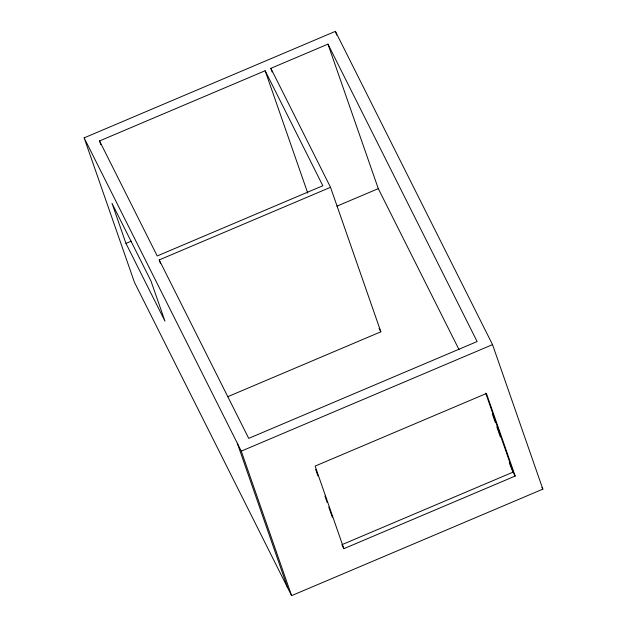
<?xml version="1.0" encoding="UTF-8"?>
<svg xmlns="http://www.w3.org/2000/svg" width="627" height="627" viewBox="0 0 627 627"><rect width="100%" height="100%" fill="white"/><g stroke="black" fill="none" stroke-linecap="round" stroke-linejoin="round"><path stroke-width="0.94" d="M84.143 137.862L335.406 31.35L492.532 344.631L542.857 489.138L291.594 595.65L134.468 282.369L84.143 137.862L241.27 451.142L291.594 595.65M99.544 140.95L265.15 70.749L322.827 185.749L157.22 255.957L99.544 140.95L100.829 144.633M270.856 68.327L327.96 44.125L477.131 341.543L248.715 438.367L159.211 259.923L330.523 187.301L270.856 68.327L272.142 72.011M125.964 243.401L112.006 203.313L151.005 281.061L164.964 321.149L125.964 243.401L131.239 241.168M336.918 206.165L378.285 188.633L327.96 44.125M227.57 396.781L380.848 331.801L330.523 187.301M241.27 451.142L492.532 344.631M343.87 548.672L515.182 476.05L486.427 393.474L315.115 466.096L343.87 548.672L341.88 544.706L513.192 472.084L485.713 393.176M541.979 487.391L542.857 489.138M378.285 188.633L459.011 349.584M511.201 468.118L515.182 476.05M379.092 328.305L380.848 331.801M492.352 413.985L495.228 422.245M496.827 426.83L500.338 436.925M509.289 462.616L510.887 467.201M335.406 31.35L336.691 35.034M265.15 70.749L307.779 193.171M315.679 469.474L317.913 475.893M324.943 496.075L327.184 502.501M328.775 507.086L332.294 517.181M237.296 443.211L287.613 587.718M159.211 259.923L160.496 263.599"/></g></svg>
